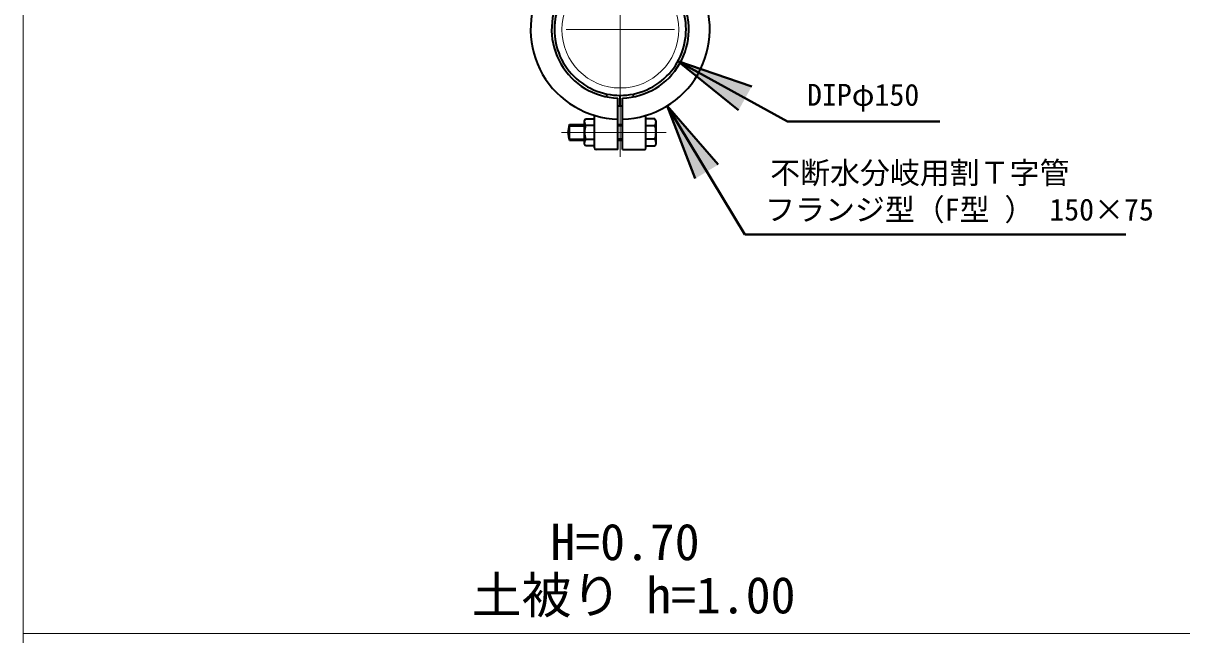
# Model space of a CAD drawing. Units: millimetres at full size, sheet at 1:20; details may follow other scales. Extents: x -5778 to 5792, y -3160 to 3160.
# Drawn here: x -4201 to -2714, y 1119 to 1904 of the extents above; entities that cross this region are included whole.
import ezdxf
from ezdxf.enums import TextEntityAlignment as Align

# ---------------------------------------------------------------- set-up
doc = ezdxf.new("R2010")
doc.units = ezdxf.units.MM
doc.header["$LTSCALE"] = 20
for name, color, linetype, lineweight in [('0-7_TEMP01', 3, 'Continuous', 18), ('0-8_T字管', 6, 'Continuous', 35), ('0-A_細線', 7, 'Continuous', 9), ('0-D_図面枠', 3, 'Continuous', 18), ('0-E_寸法', 1, 'Continuous', 40)]:
    doc.layers.add(name, color=color, linetype=linetype, lineweight=lineweight)
doc.layers.add('0-F_注釈', color=1, linetype='Continuous')
doc.styles.add('ＭＳ ゴシック', font='')
doc.styles.get('ＭＳ ゴシック').set_extended_font_data('MS Gothic')

msp = doc.modelspace()

# ---------------------------------------------------------------- linework, layer by layer
at = {"layer": '0-7_TEMP01'}
for p, q in [((-3434.91, 1810.99), (-3434.91, 2133.1)), ((-3504.32, 1895.48), (-3365.31, 1895.48)), ((-3434.91, 1732.15), (-3434.91, 1797.49)), ((-3510.38, 1763.49), (-3375.95, 1763.49)), ((-4201.03, 1120.37), (1498.97, 1120.37))]:
    msp.add_line(p, q, dxfattribs=at)
at = {"layer": '0-8_T字管'}
for p, q in [((-3451.91, 1809.14), (-3451.91, 1812.71)), ((-3437.91, 1741.49), (-3437.91, 1807.54)), ((-3434.91, 1797.49), (-3434.91, 1810.99)), ((-3431.91, 1741.49), (-3431.91, 1807.54)), ((-3417.91, 1809.14), (-3417.91, 1812.71)), ((-3467.91, 1743.49), (-3467.91, 1785.32)), ((-3401.91, 1743.49), (-3401.91, 1785.32)), ((-3499.91, 1753.49), (-3499.91, 1773.49)), ((-3499.91, 1773.49), (-3480.91, 1773.49)), ((-3499.91, 1771.99), (-3480.91, 1771.99)), ((-3480.91, 1777.98), (-3479.28, 1780.81)), ((-3480.91, 1748.99), (-3480.91, 1777.98)), ((-3479.28, 1780.81), (-3467.91, 1780.81)), ((-3467.91, 1772.15), (-3479.28, 1772.15)), ((-3437.91, 1773.49), (-3431.91, 1773.49)), ((-3431.91, 1771.99), (-3437.91, 1771.99)), ((-3390.54, 1780.81), (-3401.91, 1780.81)), ((-3401.91, 1772.15), (-3390.54, 1772.15)), ((-3388.91, 1777.98), (-3390.54, 1780.81)), ((-3388.91, 1748.99), (-3388.91, 1777.98)), ((-3499.91, 1754.98), (-3480.91, 1754.98)), ((-3479.28, 1754.82), (-3467.91, 1754.82)), ((-3431.91, 1754.98), (-3437.91, 1754.98)), ((-3390.54, 1754.82), (-3401.91, 1754.82)), ((-3499.91, 1753.49), (-3480.91, 1753.49)), ((-3479.28, 1746.16), (-3480.91, 1748.99)), ((-3467.91, 1746.16), (-3479.28, 1746.16)), ((-3437.91, 1741.49), (-3465.91, 1741.49)), ((-3437.91, 1753.49), (-3431.91, 1753.49)), ((-3431.91, 1741.49), (-3403.91, 1741.49)), ((-3401.91, 1746.16), (-3390.54, 1746.16)), ((-3390.54, 1746.16), (-3388.91, 1748.99))]:
    msp.add_line(p, q, dxfattribs=at)
for centre, radius, start, end in [((-3434.91, 1895.48), 115, 151.495, 268.505), ((-3434.91, 1895.48), 115, 271.495, 28.505), ((-3434.91, 1895.48), 88, 151.954, 268.046), ((-3434.91, 1895.48), 88, 271.954, 28.046), ((-3434.91, 1895.48), 84.5, 161.606, 258.394), ((-3434.91, 1895.48), 84.5, 281.606, 18.394), ((-3434.91, 1895.48), 84.5, 258.394, 281.606), ((-3434.91, 1895.48), 98, 268.246, 271.754), ((-3475.91, 1763.49), 26, 157.38, 202.62), ((-3474.34, 1776.47), 6.57, 180, 221.219), ((-3457.07, 1763.49), 23.84, 158.702, 201.298), ((-3395.48, 1776.47), 6.57, 318.781, 0), ((-3412.75, 1763.49), 23.84, 338.702, 21.298), ((-3474.34, 1750.49), 6.57, 138.781, 180), ((-3395.48, 1750.49), 6.57, 0, 41.219), ((-3465.91, 1743.49), 2, 180, 270), ((-3403.91, 1743.49), 2, 270, 0)]:
    msp.add_arc(centre, radius, start, end, dxfattribs=at)
at = {"layer": '0-A_細線'}
for radius in [84.5, 75]:
    msp.add_circle((-3434.82, 1895.48), radius, dxfattribs=at)
at = {"layer": '0-D_図面枠'}
msp.add_lwpolyline([(-4201.03, 3040.37), (1498.97, 3040.37), (1498.97, -799.63), (-4201.03, -799.63)], close=True, dxfattribs=at)
at = {"layer": '0-E_寸法'}
for p, q in [((-3360.86, 1854.77), (-3220.17, 1777.42)), ((-3360.86, 1854.77), (-3266.2, 1822.54)), ((-3360.86, 1854.77), (-3282.93, 1792.11)), ((-3374.84, 1797.42), (-3275.09, 1632.54)), ((-3374.84, 1797.42), (-3309, 1722.15)), ((-3374.84, 1797.42), (-3338.71, 1704.17)), ((-3220.17, 1777.42), (-3024.55, 1777.42)), ((-3275.09, 1632.54), (-2786.28, 1632.54))]:
    msp.add_line(p, q, dxfattribs=at)
for points in [[(-3266.2, 1822.54), (-3282.93, 1792.11), (-3360.86, 1854.77)], [(-3266.2, 1822.54), (-3266.2, 1822.54), (-3266.2, 1822.54)], [(-3309, 1722.15), (-3338.71, 1704.17), (-3374.84, 1797.42)]]:
    msp.add_solid(points, dxfattribs=at)

# ---------------------------------------------------------------- texts
at = {"layer": '0-E_寸法', "style": 'ＭＳ ゴシック'}
for s, p in [('DIPφ150', (-3195.17, 1789.21)), ('不断水分岐用割Ｔ字管', (-3242.4, 1689.15)), ('フランジ型（F型 ） 150×75', (-3248.9, 1641.97))]:
    msp.add_text(s, height=28.15, dxfattribs=at).set_placement(p, align=Align.BOTTOM_LEFT)
at = {"layer": '0-F_注釈', "style": 'ＭＳ ゴシック'}
for s, p in [('H=0.70', (-3524.53, 1200.53)), ('土被り h=1.00', (-3625.4, 1132.2))]:
    msp.add_text(s, height=46.92, dxfattribs=at).set_placement(p, align=Align.BOTTOM_LEFT)

doc.saveas('drawing.dxf')
